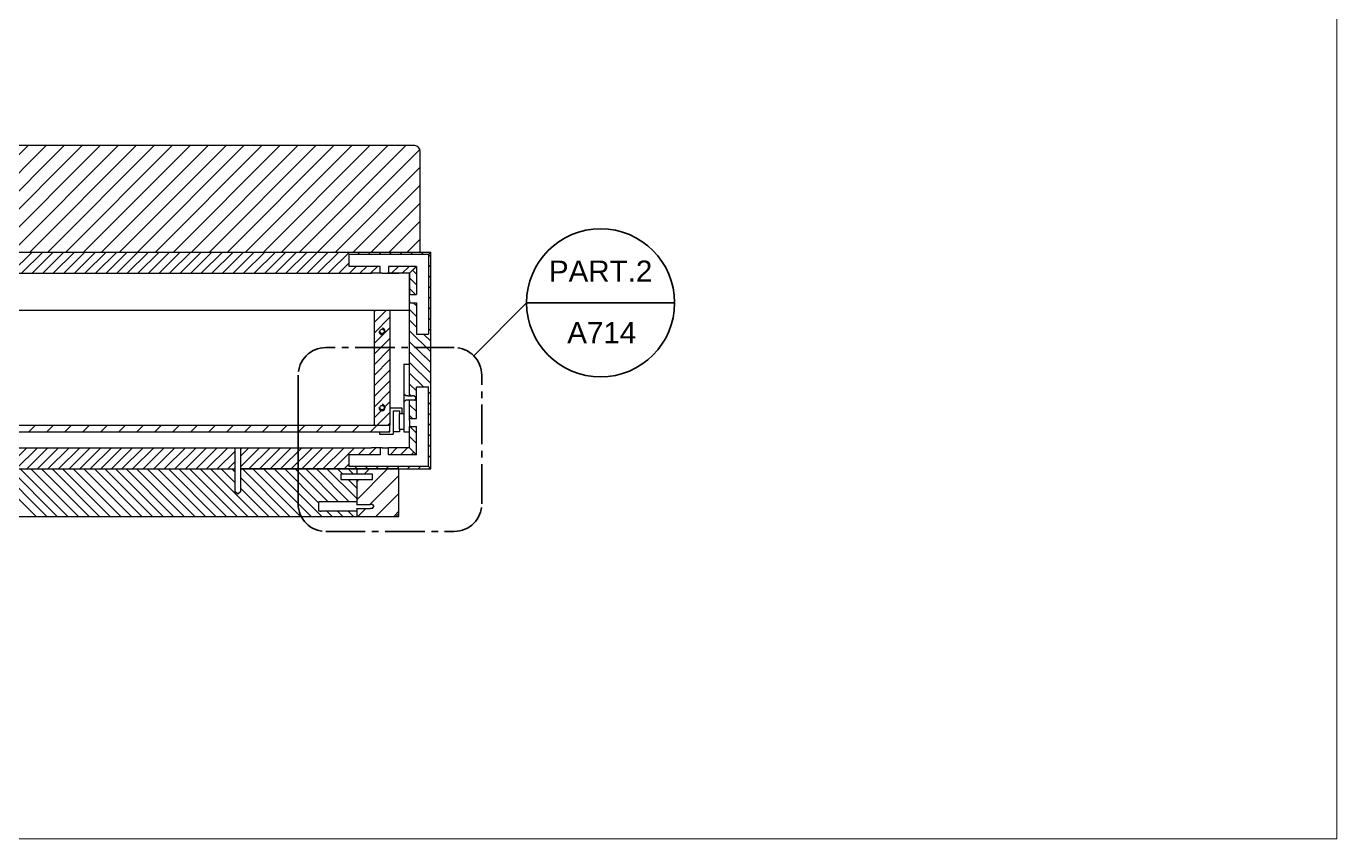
# Model space of a CAD drawing. Header units: centimetres. Extents: x -2268 to 3762, y -1681 to 1458.
# Drawn here: x 267.1 to 391, y 621.8 to 698.6 of the extents above; entities that cross this region are included whole.
import ezdxf
from ezdxf.enums import TextEntityAlignment as Align

# ---------------------------------------------------------------- set-up
doc = ezdxf.new("R2010")
doc.units = ezdxf.units.CM
doc.linetypes.add('CENTER2', pattern=[1.125, 0.75, -0.125, 0.125, -0.125])
doc.layers.get('0').update_dxf_attribs({"color": 5})
doc.layers.add('A-FURN_Num_Penna__252_Num_Penna__252_Num_Penna__3_Num_Penna__252_Num_Penna__252_Num_Penna__252_Num_Penna__252_Num_Penna__252_Num_Penna__252_Num_Penna__252_Num_Penna__82_Num_Penna__82_Num_Penna__82_Num_Penna__82_Num_Penna__82', color=82, linetype='Continuous', lineweight=18)
doc.layers.add('A-SECT A-MCUT', color=7, linetype='Continuous', lineweight=35)
for name, color, linetype in [('ARREDI_attrezzature', 175, 'Continuous'), ('filatura', 8, 'Continuous'), ('particolari', 6, 'Continuous')]:
    doc.layers.add(name, color=color, linetype=linetype)
doc.styles.add('ARIAL', font='Arial.ttf')
pattern_1 = [(45, (-32.8304, 463.7776), (-0.85, 0.85), [])]

msp = doc.modelspace()

# ---------------------------------------------------------------- hatches: boundary and pattern name
h = msp.add_hatch()
h.set_pattern_fill('JIS_WOOD', color=175, scale=1.7)
h.set_pattern_definition([(45, (-207.3808, -61.0477), (-0.85, 0.85), [])])
h.paths.add_polyline_path([(106.3433, 687.2904), (104.8135, 687.2904, 0.4024058), (104.3135, 686.7607), (104.3135, 684.7296), (104.3135, 683.2296), (104.3135, 677.2296), (106.3135, 677.2296), (198.6941, 677.2296), (245.4327, 677.2296), (245.9327, 677.2296), (302.3135, 677.2296), (304.3135, 677.2296), (304.3135, 683.2296), (304.3135, 684.7296), (304.3135, 686.7698, 0.42612074), (303.7619, 687.2904), (302.2838, 687.2904), (204.3135, 687.2904)])
h = msp.add_hatch()
h.set_pattern_fill('JIS_WOOD', color=175, scale=1.7)
h.set_pattern_definition(pattern_1)
h.paths.add_polyline_path([(301.4635, 660.8296), (208.6635, 660.8296), (207.1635, 660.8296), (207.1635, 660.2296), (207.6635, 660.2296), (244.9327, 660.2296), (245.9327, 660.2296), (299.9635, 660.2296), (300.4635, 660.2296), (301.4635, 660.2296)])
h = msp.add_hatch()
h.set_pattern_fill('JIS_WOOD', color=175, scale=1.7)
h.set_pattern_definition(pattern_1)
h.paths.add_polyline_path([(302.3135, 656.7296), (298.3135, 656.7296), (298.3135, 656.2296), (299.7135, 656.2296), (299.8135, 656.2296), (299.8135, 656.1296), (299.8135, 655.8296), (299.8135, 655.7296), (299.7135, 655.7296), (298.8135, 655.7296), (298.3135, 655.7296), (298.3135, 653.3796), (299.6073, 653.3796), (299.8073, 653.3796), (299.9228, 653.1796), (299.8073, 652.9796), (299.6073, 652.9796), (298.3135, 652.9796), (298.3135, 652.2296), (302.0161, 652.2296), (302.3135, 652.5271)])

# ---------------------------------------------------------------- linework, layer by layer
for p, q in [((245.9327, 677.2296), (302.3135, 677.2296)), ((299.9309, 677.0126), (297.5596, 677.0126)), ((297.5596, 677.0126), (297.5596, 675.8813)), ((305.0966, 677.0126), (299.9309, 677.0126)), ((302.3135, 677.2296), (305.3135, 677.2296)), ((305.0966, 677.0126), (305.3135, 677.2296)), ((305.3135, 677.2296), (305.0966, 677.0126)), ((305.0966, 677.0126), (305.0966, 669.479)), ((305.3135, 656.7296), (305.3135, 677.2296)), ((297.7927, 675.8813), (297.5596, 675.8813)), ((299.9309, 675.8813), (297.7927, 675.8813)), ((300.5309, 675.8813), (299.9309, 675.8813)), ((300.5309, 675.2296), (300.5309, 675.8813)), ((301.5309, 675.8813), (301.3135, 675.8813)), ((301.3135, 675.8813), (301.3135, 675.2296)), ((303.9652, 675.8813), (301.5309, 675.8813)), ((303.3135, 675.2296), (303.9652, 675.8813)), ((303.7479, 675.6639), (303.3135, 675.2296)), ((303.7479, 675.6639), (303.9652, 675.8813)), ((303.9652, 675.8813), (303.9652, 673.2296)), ((245.9327, 675.2296), (299.7135, 675.2296)), ((300.5309, 675.2296), (299.7135, 675.2296)), ((300.5309, 675.2296), (300.5309, 675.3296)), ((300.7309, 675.2296), (300.5309, 675.2296)), ((300.7309, 675.2296), (301.1135, 675.2296)), ((301.1135, 675.2296), (301.3135, 675.2296)), ((301.3135, 675.2296), (301.3135, 675.3296)), ((301.3135, 675.2296), (302.3135, 675.2296)), ((303.3135, 675.2296), (301.3135, 675.2296)), ((303.3135, 675.2296), (302.3135, 675.2296)), ((303.3135, 663.6296), (303.3135, 675.2296)), ((303.3135, 675.2296), (303.3135, 673.2296)), ((303.4135, 673.2296), (303.3135, 673.2296)), ((303.3135, 673.0296), (303.3135, 673.2296)), ((303.3135, 672.6469), (303.3135, 673.0296)), ((303.4135, 673.2296), (303.9652, 673.2296)), ((208.6635, 671.7296), (299.9635, 671.7296)), ((299.9635, 671.7296), (299.9635, 660.9296)), ((299.9635, 671.7296), (301.4635, 671.7296)), ((301.4635, 671.7296), (301.4635, 660.8296)), ((301.4635, 671.7296), (303.3135, 671.7296)), ((303.3135, 672.6469), (303.3135, 672.4469)), ((303.4135, 672.4469), (303.3135, 672.4469)), ((303.4135, 672.4469), (303.9652, 672.4469)), ((303.9652, 672.4469), (303.9652, 669.479)), ((303.9652, 669.479), (305.0966, 669.479)), ((302.7635, 666.6296), (302.7635, 660.2296)), ((302.7635, 666.6296), (303.3135, 666.6296)), ((303.9652, 661.5122), (303.9652, 664.4836)), ((303.9652, 664.4836), (305.0966, 664.4836)), ((305.0966, 656.9819), (305.0966, 664.4836)), ((303.3135, 662.1296), (303.3135, 663.2296)), ((302.6135, 662.4796), (301.4635, 662.4796)), ((301.7635, 662.2296), (301.7635, 660.2296)), ((302.3635, 660.4796), (302.3635, 661.9796)), ((302.6135, 661.9796), (302.6135, 662.4796)), ((303.3135, 661.7296), (303.3135, 662.1296)), ((299.9635, 660.8296), (299.9635, 660.9296)), ((303.3135, 661.5122), (303.3135, 661.7296)), ((303.4135, 661.5122), (303.3135, 661.5122)), ((303.3135, 661.3122), (303.3135, 661.5122)), ((303.3135, 661.3122), (303.3135, 660.9296)), ((303.3135, 660.9296), (303.3135, 660.7296)), ((303.3135, 658.7296), (303.3135, 660.7296)), ((303.4135, 660.7296), (303.3135, 660.7296)), ((303.4135, 661.5122), (303.9652, 661.5122)), ((303.4135, 660.7296), (303.9652, 660.7296)), ((303.9652, 658.0779), (303.9652, 660.7296)), ((300.4635, 660.2296), (300.4635, 660.0296)), ((300.4635, 660.0296), (301.7635, 660.0296)), ((302.3635, 660.2296), (301.7635, 660.2296)), ((301.7635, 660.2296), (301.7635, 660.0296)), ((302.3635, 660.4796), (302.7635, 660.4796)), ((302.3635, 660.4796), (302.3635, 660.2296)), ((302.7635, 660.2296), (303.3135, 660.2296)), ((245.9327, 658.7296), (299.7135, 658.7296)), ((300.5309, 658.7296), (299.7135, 658.7296)), ((300.5309, 658.7296), (300.5309, 658.0779)), ((300.5309, 658.7296), (300.5309, 658.6296)), ((300.7309, 658.7296), (300.5309, 658.7296)), ((300.7309, 658.7296), (301.1135, 658.7296)), ((301.1135, 658.7296), (301.3135, 658.7296)), ((303.3135, 658.7296), (301.3135, 658.7296)), ((301.3135, 658.0779), (301.3135, 658.7296)), ((303.7479, 658.2952), (303.3135, 658.7296)), ((303.7479, 658.2952), (303.9652, 658.0779)), ((297.7927, 658.0779), (297.5596, 658.0779)), ((297.5596, 658.0779), (297.5596, 656.9465)), ((299.9309, 656.9465), (297.5596, 656.9465)), ((299.9309, 658.0779), (297.7927, 658.0779)), ((300.5309, 658.0779), (299.9309, 658.0779)), ((305.0966, 656.9465), (299.9309, 656.9465)), ((301.5309, 658.0779), (301.3135, 658.0779)), ((303.9652, 658.0779), (301.5309, 658.0779)), ((305.0966, 656.9819), (305.0966, 656.9465)), ((305.0966, 656.9465), (305.3135, 656.7296)), ((245.9327, 656.7296), (286.8135, 656.7296)), ((287.3135, 656.7296), (302.3135, 656.7296)), ((302.3135, 656.7296), (287.3135, 656.7296)), ((298.3135, 656.7296), (298.3135, 656.2296)), ((298.3135, 655.7296), (298.3135, 653.3796)), ((302.3135, 652.2296), (302.3135, 656.7296)), ((302.3135, 656.7296), (305.3135, 656.7296)), ((245.9327, 652.2296), (302.3135, 652.2296)), ((298.3135, 652.9796), (298.3135, 652.2296))]:
    msp.add_line(p, q)
msp.add_lwpolyline([(304.3135, 677.2296), (304.3135, 683.2296), (304.3135, 684.7296), (304.3135, 686.7607, 0.4024058), (303.8135, 687.2904), (302.2838, 687.2904), (204.3135, 687.2904), (106.3433, 687.2904), (104.8135, 687.2904, 0.4024058), (104.3135, 686.7607), (104.3135, 684.7296), (104.3135, 683.2296), (104.3135, 677.2296)], format="xyb")
for points in [[(301.7635, 662.2296), (302.3635, 662.2296), (302.3635, 661.9796), (302.7635, 661.9796)], [(245.9327, 660.2296), (299.9635, 660.2296), (300.4635, 660.2296), (301.4635, 660.2296), (301.4635, 660.8296), (208.6635, 660.8296), (207.1635, 660.8296), (207.1635, 660.2296), (207.6635, 660.2296), (244.9327, 660.2296)]]:
    msp.add_lwpolyline(points)
at = {"layer": 'A-FURN_Num_Penna__252_Num_Penna__252_Num_Penna__3_Num_Penna__252_Num_Penna__252_Num_Penna__252_Num_Penna__252_Num_Penna__252_Num_Penna__252_Num_Penna__252_Num_Penna__82_Num_Penna__82_Num_Penna__82_Num_Penna__82_Num_Penna__82', "color": 82, "linetype": 'Continuous', "lineweight": 18}
for p, q in [((390.9974, 1412.5057), (390.9974, 621.7662)), ((390.9974, 621.7662), (-775.6674, 621.7662))]:
    msp.add_line(p, q, dxfattribs=at)
at = {"layer": 'A-SECT A-MCUT'}
for q in [(309.381, 667.4306), (328.381, 672.4306)]:
    msp.add_line((314.381, 672.4306), q, dxfattribs=at)
at = {"layer": 'A-SECT A-MCUT', "linetype": 'CENTER2', "ltscale": 5}
msp.add_lwpolyline([(292.7764, 653.4311, 0.41421356), (295.3815, 650.826), (307.5389, 650.826, 0.41421356), (310.144, 653.4311), (310.144, 665.5884, 0.41421356), (307.5389, 668.1936), (295.3815, 668.1936, 0.41421356), (292.7764, 665.5884), (292.7764, 653.4311), (292.7764, 665.5884)], format="xyb", dxfattribs=at)
at = {"layer": 'A-SECT A-MCUT'}
msp.add_circle((321.381, 672.4306), 7, dxfattribs=at)
at = {"layer": 'ARREDI_attrezzature', "linetype": 'Continuous'}
for p, q in [((265.6216, 675.2296), (267.6216, 677.2296)), ((266.6216, 675.2296), (268.6216, 677.2296)), ((267.6216, 675.2296), (269.6216, 677.2296)), ((268.6216, 675.2296), (270.6216, 677.2296)), ((269.6216, 675.2296), (271.6216, 677.2296)), ((270.6216, 675.2296), (272.6216, 677.2296)), ((271.6216, 675.2296), (273.6216, 677.2296)), ((272.6216, 675.2296), (274.6216, 677.2296)), ((273.6216, 675.2296), (275.6216, 677.2296)), ((274.6216, 675.2296), (276.6216, 677.2296)), ((275.6216, 675.2296), (277.6216, 677.2296)), ((276.6216, 675.2296), (278.6216, 677.2296)), ((277.6216, 675.2296), (279.6216, 677.2296)), ((278.6216, 675.2296), (280.6216, 677.2296)), ((279.6216, 675.2296), (281.6216, 677.2296)), ((280.6216, 675.2296), (282.6216, 677.2296)), ((281.6216, 675.2296), (283.6216, 677.2296)), ((282.6216, 675.2296), (284.6216, 677.2296)), ((283.6216, 675.2296), (285.6216, 677.2296)), ((284.6216, 675.2296), (286.6216, 677.2296)), ((285.6216, 675.2296), (287.6216, 677.2296)), ((286.6216, 675.2296), (288.6216, 677.2296)), ((287.6216, 675.2296), (289.6216, 677.2296)), ((288.6216, 675.2296), (290.6216, 677.2296)), ((289.6216, 675.2296), (291.6216, 677.2296)), ((290.6216, 675.2296), (292.6216, 677.2296)), ((291.6216, 675.2296), (293.6216, 677.2296)), ((292.6216, 675.2296), (294.6216, 677.2296)), ((293.6216, 675.2296), (295.6216, 677.2296)), ((294.6216, 675.2296), (296.6216, 677.2296)), ((295.6216, 675.2296), (297.6216, 677.2296)), ((298.4047, 677.0126), (298.6216, 677.2296)), ((299.4047, 677.0126), (299.6216, 677.2296)), ((300.4047, 677.0126), (300.6216, 677.2296)), ((301.4047, 677.0126), (301.6216, 677.2296)), ((302.4047, 677.0126), (302.6216, 677.2296)), ((303.4047, 677.0126), (303.6216, 677.2296)), ((304.4047, 677.0126), (304.6216, 677.2296)), ((305.3135, 676.7957), (305.0966, 677.0126)), ((296.6216, 675.2296), (297.5596, 676.1676)), ((297.6216, 675.2296), (298.2733, 675.8813)), ((298.6216, 675.2296), (299.2733, 675.8813)), ((299.6216, 675.2296), (300.2733, 675.8813)), ((301.6216, 675.2296), (302.2733, 675.8813)), ((302.6216, 675.2296), (303.2733, 675.8813)), ((305.3135, 675.7957), (305.0966, 676.0126)), ((305.3135, 674.7957), (305.0966, 675.0126)), ((305.3135, 673.7957), (305.0966, 674.0126)), ((305.3135, 672.7957), (305.0966, 673.0126)), ((299.9635, 671.5715), (300.1216, 671.7296)), ((299.9635, 670.5715), (301.1216, 671.7296)), ((305.3135, 671.7957), (305.0966, 672.0126)), ((299.9635, 669.5715), (301.4635, 671.0715)), ((305.3135, 670.7957), (305.0966, 671.0126)), ((305.3135, 670.7957), (305.0966, 671.0126)), ((299.9635, 668.5715), (301.4635, 670.0715)), ((299.9635, 667.5715), (301.4635, 669.0715)), ((299.9635, 666.5715), (301.4635, 668.0715)), ((299.9635, 665.5715), (301.4635, 667.0715)), ((299.9635, 664.5715), (301.4635, 666.0715)), ((299.9635, 663.5715), (301.4635, 665.0715)), ((299.9635, 662.5715), (301.4635, 664.0715)), ((300.9134, 662.5213), (301.4635, 663.0715)), ((299.9635, 661.5715), (300.7218, 662.3297)), ((300.2216, 660.8296), (301.4635, 662.0715)), ((301.2216, 660.8296), (301.4635, 661.0715)), ((265.1216, 656.7296), (267.1216, 658.7296)), ((266.1216, 656.7296), (268.1216, 658.7296)), ((267.1216, 656.7296), (269.1216, 658.7296)), ((268.1216, 656.7296), (270.1216, 658.7296)), ((269.1216, 656.7296), (271.1216, 658.7296)), ((270.1216, 656.7296), (272.1216, 658.7296)), ((271.1216, 656.7296), (273.1216, 658.7296)), ((272.1216, 656.7296), (274.1216, 658.7296)), ((273.1216, 656.7296), (275.1216, 658.7296)), ((274.1216, 656.7296), (276.1216, 658.7296)), ((275.1216, 656.7296), (277.1216, 658.7296)), ((276.1216, 656.7296), (278.1216, 658.7296)), ((277.1216, 656.7296), (279.1216, 658.7296)), ((278.1216, 656.7296), (280.1216, 658.7296)), ((279.1216, 656.7296), (281.1216, 658.7296)), ((280.1216, 656.7296), (282.1216, 658.7296)), ((281.1216, 656.7296), (283.1216, 658.7296)), ((282.1216, 656.7296), (284.1216, 658.7296)), ((283.1216, 656.7296), (285.1216, 658.7296)), ((284.1216, 656.7296), (286.1216, 658.7296)), ((285.1216, 656.7296), (286.8135, 658.4215)), ((287.3135, 657.9215), (288.1216, 658.7296)), ((287.3135, 656.9215), (289.1216, 658.7296)), ((288.1216, 656.7296), (290.1216, 658.7296)), ((289.1216, 656.7296), (291.1216, 658.7296)), ((290.1216, 656.7296), (292.1216, 658.7296)), ((291.1216, 656.7296), (293.1216, 658.7296)), ((292.1216, 656.7296), (294.1216, 658.7296)), ((293.1216, 656.7296), (295.1216, 658.7296)), ((294.1216, 656.7296), (296.1216, 658.7296)), ((295.1216, 656.7296), (297.1216, 658.7296)), ((296.1216, 656.7296), (298.1216, 658.7296)), ((298.4699, 658.0779), (299.1216, 658.7296)), ((299.4699, 658.0779), (300.1216, 658.7296)), ((300.4699, 658.0779), (300.5309, 658.1389)), ((301.4699, 658.0779), (302.1216, 658.7296)), ((302.4699, 658.0779), (303.1216, 658.7296)), ((303.4699, 658.0779), (303.7176, 658.3255)), ((286.1216, 656.7296), (286.8135, 657.4215)), ((297.1216, 656.7296), (297.5596, 657.1676)), ((298.1216, 656.7296), (298.3385, 656.9465)), ((299.1216, 656.7296), (299.3385, 656.9465)), ((300.1216, 656.7296), (300.3385, 656.9465)), ((301.1216, 656.7296), (301.3385, 656.9465)), ((302.1216, 656.7296), (302.3385, 656.9465)), ((303.1216, 656.7296), (303.3385, 656.9465)), ((304.1216, 656.7296), (304.3385, 656.9465)), ((268.0055, 652.2296), (263.5055, 656.7296)), ((269.0055, 652.2296), (264.5055, 656.7296)), ((270.0055, 652.2296), (265.5055, 656.7296)), ((271.0055, 652.2296), (266.5055, 656.7296)), ((272.0055, 652.2296), (267.5055, 656.7296)), ((273.0055, 652.2296), (268.5055, 656.7296)), ((274.0055, 652.2296), (269.5055, 656.7296)), ((275.0055, 652.2296), (270.5055, 656.7296)), ((276.0055, 652.2296), (271.5055, 656.7296)), ((277.0055, 652.2296), (272.5055, 656.7296)), ((278.0055, 652.2296), (273.5055, 656.7296)), ((279.0055, 652.2296), (274.5055, 656.7296)), ((280.0055, 652.2296), (275.5055, 656.7296)), ((281.0055, 652.2296), (276.5055, 656.7296)), ((282.0055, 652.2296), (277.5055, 656.7296)), ((283.0055, 652.2296), (278.5055, 656.7296)), ((284.0055, 652.2296), (279.5055, 656.7296)), ((285.0055, 652.2296), (280.5055, 656.7296)), ((286.0055, 652.2296), (281.5055, 656.7296)), ((287.0055, 652.2296), (282.5055, 656.7296)), ((288.0055, 652.2296), (283.5055, 656.7296)), ((289.0055, 652.2296), (284.5055, 656.7296)), ((286.8135, 655.4215), (285.5055, 656.7296)), ((286.8135, 656.4215), (286.5055, 656.7296)), ((291.0055, 652.2296), (287.3135, 655.9215)), ((292.0055, 652.2296), (287.5055, 656.7296)), ((293.0055, 652.2296), (288.5055, 656.7296)), ((294.0055, 652.2296), (289.5055, 656.7296)), ((295.0055, 652.2296), (290.5055, 656.7296)), ((294.7482, 653.4869), (291.5055, 656.7296)), ((295.6055, 653.6296), (292.5055, 656.7296)), ((296.6055, 653.6296), (293.5055, 656.7296)), ((297.6055, 653.6296), (294.5055, 656.7296)), ((298.3135, 653.9215), (295.5055, 656.7296)), ((297.0055, 656.2296), (296.5055, 656.7296)), ((298.0055, 656.2296), (297.5055, 656.7296)), ((298.3135, 654.9215), (297.5055, 655.7296)), ((305.1216, 656.7296), (305.2176, 656.8255)), ((290.0055, 652.2296), (287.3135, 654.9215)), ((296.0055, 652.2296), (295.5055, 652.7296)), ((297.0055, 652.2296), (296.5055, 652.7296)), ((298.0055, 652.2296), (297.5055, 652.7296)), ((302.0183, 652.2318), (302.3102, 652.5237))]:
    msp.add_line(p, q, dxfattribs=at)
at = {"layer": 'ARREDI_attrezzature'}
for p, q in [((303.5966, 675.5126), (303.9652, 675.144)), ((303.3135, 674.7957), (303.9652, 674.144)), ((303.3135, 673.7957), (303.8797, 673.2296)), ((303.3135, 671.7957), (303.9652, 671.144)), ((303.6623, 672.4469), (303.9652, 672.144)), ((303.3135, 670.7957), (303.9652, 670.144)), ((303.3135, 669.7856), (305.3135, 667.7969)), ((304.6302, 669.479), (305.3135, 668.7957)), ((305.0966, 670.0126), (305.3135, 669.7957)), ((303.3135, 668.7458), (305.0966, 667.0126)), ((303.3135, 668.7458), (305.3135, 666.7957)), ((303.3135, 667.7957), (305.3135, 665.7957)), ((303.3135, 666.7957), (305.3135, 664.7957)), ((303.3135, 665.7856), (304.623, 664.4836)), ((303.9652, 664.1123), (303.3135, 664.7458)), ((303.3135, 663.7957), (303.4797, 663.6296)), ((303.8187, 663.2905), (303.9652, 663.144)), ((305.0966, 664.0126), (305.3135, 663.7969)), ((303.3135, 662.7957), (303.9652, 662.144)), ((305.0966, 663.0126), (305.3135, 662.8018)), ((305.0966, 662.0126), (305.3135, 661.7957)), ((303.3135, 661.7856), (303.5885, 661.5122)), ((303.3302, 660.7296), (303.9652, 660.1123)), ((305.0966, 661.0126), (305.3135, 660.7957)), ((303.3135, 659.7856), (303.9652, 659.1376)), ((305.0966, 660.0126), (305.3135, 659.7969)), ((305.0966, 659.0126), (305.3135, 658.8018)), ((305.0966, 658.0126), (305.3135, 657.7969))]:
    msp.add_line(p, q, dxfattribs=at)
at = {"layer": 'filatura'}
for centre in [(300.7135, 669.7296), (300.7135, 662.5296)]:
    msp.add_arc(centre, 0.3, 180, 90, dxfattribs=at)
at = {"layer": 'particolari'}
for p, q in [((302.9537, 663.6296), (302.7635, 663.8028)), ((302.9537, 663.2296), (302.7635, 663.0564)), ((303.1635, 663.6296), (302.9537, 663.6296)), ((303.5635, 663.2296), (302.9537, 663.2296)), ((303.1635, 663.6296), (303.5635, 663.6296)), ((303.7556, 663.6296), (303.5635, 663.6296)), ((303.7537, 663.2313), (303.5635, 663.2296)), ((303.7537, 663.2313), (303.8635, 663.3313)), ((303.7556, 663.6296), (303.8635, 663.5313)), ((303.8635, 663.5313), (303.8635, 663.3313)), ((286.8135, 658.5943), (286.6903, 658.7296)), ((286.8135, 654.5796), (286.8135, 658.5943)), ((287.4367, 658.7296), (287.3135, 658.5943)), ((287.3135, 658.5943), (287.3135, 654.5796)), ((287.0635, 654.3296), (286.8135, 654.5796)), ((287.3135, 654.5796), (287.0635, 654.3296)), ((298.3056, 653.6296), (294.7479, 653.6296)), ((294.7496, 652.7296), (294.7479, 653.6296)), ((298.3073, 653.3796), (299.6073, 653.3796)), ((299.8073, 653.3796), (299.6073, 653.3796)), ((299.8073, 653.3796), (299.9228, 653.1796)), ((299.8073, 652.9796), (299.9228, 653.1796)), ((294.867, 652.7296), (294.7496, 652.7296)), ((294.867, 652.7296), (294.967, 652.7296)), ((295.7496, 652.7296), (294.967, 652.7296)), ((298.3073, 652.7296), (295.7496, 652.7296)), ((298.3073, 652.9796), (299.6073, 652.9796)), ((299.8073, 652.9796), (299.6073, 652.9796))]:
    msp.add_line(p, q, dxfattribs=at)
msp.add_lwpolyline([(296.9135, 655.7296), (298.8135, 655.7296), (299.7135, 655.7296), (299.8135, 655.7296), (299.8135, 655.8296), (299.8135, 656.1296), (299.8135, 656.2296), (299.7135, 656.2296), (296.9135, 656.2296), (296.8135, 656.2296), (296.8135, 656.1296), (296.8135, 655.8296), (296.8135, 655.7296)], close=True, dxfattribs=at)
for centre in [(300.7135, 669.7296), (300.7135, 669.7296), (300.7135, 662.5296), (300.7135, 662.5296)]:
    msp.add_circle(centre, 0.2, dxfattribs=at)

# ---------------------------------------------------------------- texts
at = {"style": 'ARIAL'}
msp.add_attdef('PART.2', text='1', height=2, dxfattribs=at).set_placement((321.381, 676.4306), align=Align.TOP_CENTER)
msp.add_attdef('A714', (318.2256, 668.6162), '', height=2, dxfattribs=at)

doc.saveas('drawing.dxf')
